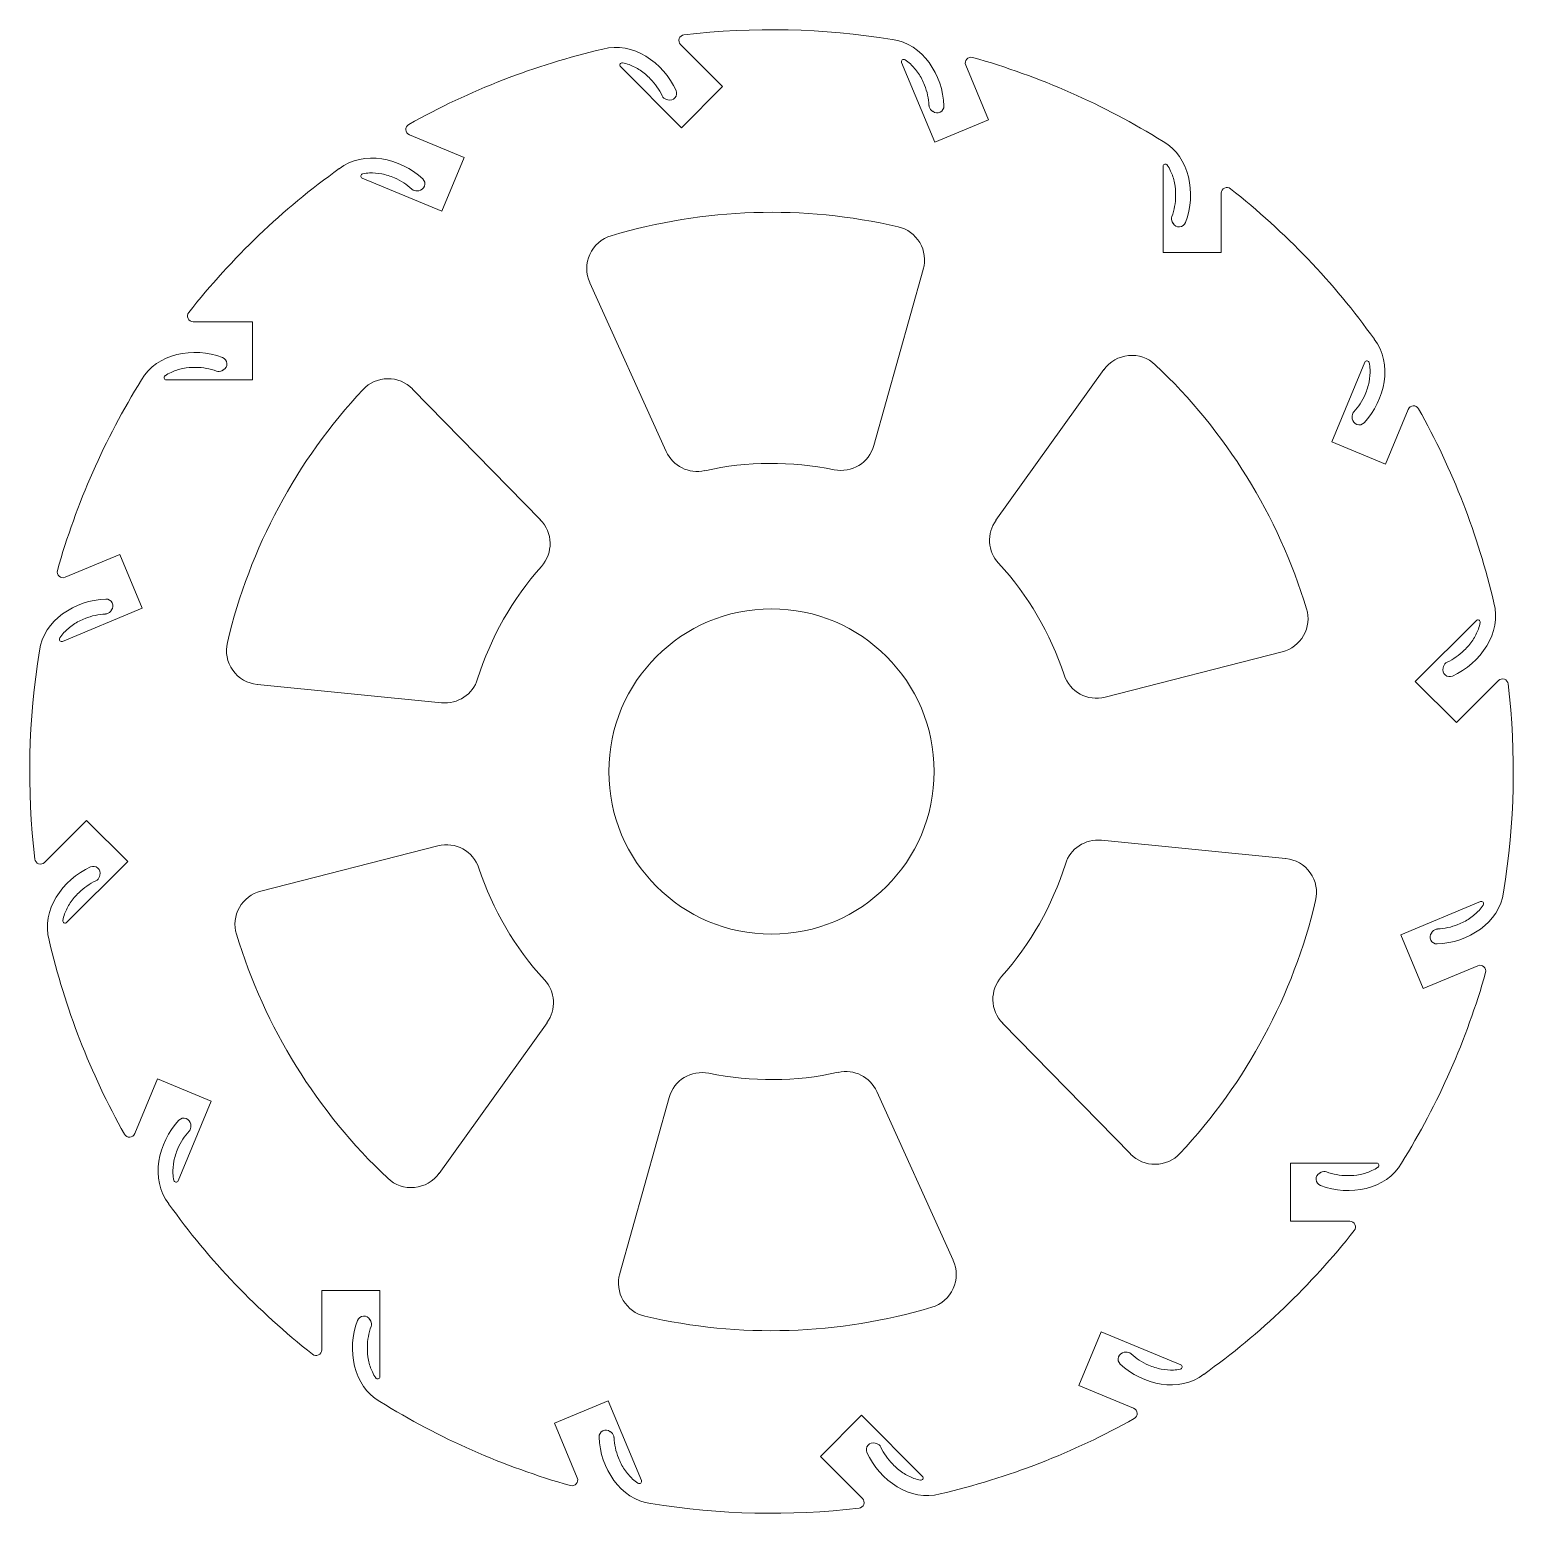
# Model space of a CAD drawing. Header units: millimetres. Extents: x -65 to 65, y -65 to 65.
import ezdxf

# ---------------------------------------------------------------- set-up
doc = ezdxf.new("R2010")
doc.units = ezdxf.units.MM

msp = doc.modelspace()

# ---------------------------------------------------------------- linework, layer by layer
at = {"color": 7, "linetype": 'Continuous', "lineweight": 15}
for p, q in [((-4.29, 60.02), (-7.96, 63.7)), ((-13.24, 61.76), (-7.89, 56.41)), ((11.4, 62.12), (14.3, 55.14)), ((19.01, 57.09), (17.02, 61.89)), ((-7.89, 56.41), (-4.29, 60.02)), ((-9.08, 58.84), (-9.21, 58.88)), ((14.13, 57.84), (14.02, 57.93)), ((14.3, 55.14), (19.01, 57.09)), ((-26.93, 53.81), (-31.73, 55.8)), ((-28.88, 49.1), (-26.93, 53.81)), ((34.31, 53.03), (34.31, 45.47)), ((-35.86, 51.99), (-28.88, 49.1)), ((-30.91, 50.89), (-31.04, 50.88)), ((39.41, 45.47), (39.41, 50.67)), ((35.19, 48.03), (35.12, 48.15)), ((34.31, 45.47), (39.41, 45.47)), ((13.3, 44), (8.98, 28.57)), ((-9.23, 28.05), (-15.93, 42.83)), ((-45.47, 39.41), (-50.67, 39.41)), ((-45.47, 34.31), (-45.47, 39.41)), ((-48.03, 35.19), (-48.15, 35.12)), ((19.67, 22.02), (29.13, 35.21)), ((51.99, 35.86), (49.1, 28.88)), ((-53.03, 34.31), (-45.47, 34.31)), ((-31.46, 33.51), (-20.25, 22.06)), ((53.81, 26.93), (55.8, 31.73)), ((50.89, 30.91), (50.88, 31.04)), ((49.1, 28.88), (53.81, 26.93)), ((-57.09, 19.01), (-61.89, 17.02)), ((-55.14, 14.3), (-57.09, 19.01)), ((-62.12, 11.4), (-55.14, 14.3)), ((-57.84, 14.13), (-57.93, 14.02)), ((61.76, 13.24), (56.41, 7.89)), ((44.75, 10.48), (29.23, 6.51)), ((58.84, 9.08), (58.88, 9.21)), ((56.41, 7.89), (60.02, 4.29)), ((60.02, 4.29), (63.7, 7.96)), ((-28.91, 6.03), (-45.05, 7.62)), ((-60.02, -4.29), (-63.7, -7.96)), ((-56.41, -7.89), (-60.02, -4.29)), ((28.91, -6.03), (45.05, -7.62)), ((-44.75, -10.48), (-29.23, -6.51)), ((-61.76, -13.24), (-56.41, -7.89)), ((-58.84, -9.08), (-58.88, -9.21)), ((62.12, -11.4), (55.14, -14.3)), ((55.14, -14.3), (57.09, -19.01)), ((57.84, -14.13), (57.93, -14.02)), ((57.09, -19.01), (61.89, -17.02)), ((-19.67, -22.02), (-29.13, -35.21)), ((31.46, -33.51), (20.25, -22.06)), ((-53.81, -26.93), (-55.8, -31.73)), ((-49.1, -28.88), (-53.81, -26.93)), ((-13.3, -44), (-8.98, -28.57)), ((9.23, -28.05), (15.93, -42.83)), ((-51.99, -35.86), (-49.1, -28.88)), ((-50.89, -30.91), (-50.88, -31.04)), ((53.03, -34.31), (45.47, -34.31)), ((45.47, -34.31), (45.47, -39.41)), ((48.03, -35.19), (48.15, -35.12)), ((45.47, -39.41), (50.67, -39.41)), ((-34.31, -45.47), (-39.41, -45.47)), ((-39.41, -45.47), (-39.41, -50.67)), ((-34.31, -53.03), (-34.31, -45.47)), ((-35.19, -48.03), (-35.12, -48.15)), ((28.88, -49.1), (26.93, -53.81)), ((35.86, -51.99), (28.88, -49.1)), ((30.91, -50.89), (31.04, -50.88)), ((26.93, -53.81), (31.73, -55.8)), ((-14.3, -55.14), (-19.01, -57.09)), ((-11.4, -62.12), (-14.3, -55.14)), ((-19.01, -57.09), (-17.02, -61.89)), ((7.89, -56.41), (4.29, -60.02)), ((13.24, -61.76), (7.89, -56.41)), ((-14.13, -57.84), (-14.02, -57.93)), ((9.08, -58.84), (9.21, -58.88)), ((4.29, -60.02), (7.96, -63.7))]:
    msp.add_line(p, q, dxfattribs=at)
msp.add_circle((0, 0), 14.25, dxfattribs=at)
for centre, radius, start, end in [((0, 0), 65, 80.6412, 96.7757), ((-7.61, 64.05), 0.5, 96.7757, 225), ((0, 0), 65, 103.1412, 119.2757), ((17.48, 62.09), 0.5, 74.2757, 202.5), ((0, 0), 65, 58.1412, 74.2757), ((-13.09, 61.9), 0.2, 79.6128, 225), ((11.59, 62.2), 0.2, 57.1128, 202.5), ((-9.04, 59.46), 0.6, 205.5628, 253.2674), ((-8.91, 59.42), 0.6, 253.2674, 24.651), ((14.4, 58.39), 0.6, 183.0628, 230.7674), ((14.51, 58.31), 0.6, 230.7674, 2.151), ((-31.54, 56.26), 0.5, 119.2757, 247.5), ((0, 0), 65, 125.6412, 141.7757), ((-35.78, 52.17), 0.2, 102.1128, 247.5), ((34.51, 53.03), 0.2, 34.6128, 180), ((-31.1, 51.47), 0.6, 228.0628, 275.7674), ((-30.97, 51.49), 0.6, 275.7674, 47.151), ((39.91, 50.67), 0.5, 51.7757, 180), ((0, 0), 65, 35.6412, 51.7757), ((0, 0), 49, 76.9237, 106.6678), ((35.65, 48.43), 0.6, 160.5628, 208.2674), ((35.72, 48.32), 0.6, 208.2674, 339.651), ((-13.19, 44.07), 3, 106.6678, 204.3633), ((10.41, 44.81), 3, 344.3633, 76.9237), ((-50.67, 39.91), 0.5, 141.7757, 270), ((31.57, 33.46), 3, 46.6678, 144.3633), ((-48.43, 35.65), 0.6, 250.5628, 298.2674), ((-48.32, 35.72), 0.6, 298.2674, 69.651), ((0, 0), 49, 16.9237, 46.6678), ((52.17, 35.78), 0.2, 12.1128, 157.5), ((0, 0), 65, 148.1412, 164.2757), ((-53.03, 34.51), 0.2, 124.6128, 270), ((-33.6, 31.42), 3, 44.3633, 136.9237), ((0, 0), 49, 136.9237, 166.6678), ((51.47, 31.1), 0.6, 138.0628, 185.7674), ((56.26, 31.54), 0.5, 29.2757, 157.5), ((0, 0), 65, 13.1412, 29.2757), ((51.49, 30.97), 0.6, 185.7674, 317.151), ((-6.5, 29.29), 3, 204.3633, 282.5147), ((6.09, 29.38), 3, 258.291, 344.3633), ((0, 0), 27, 78.291, 102.5147), ((-22.4, 19.96), 3, 318.291, 44.3633), ((22.11, 20.27), 3, 144.3633, 222.5147), ((0, 0), 27, 18.291, 42.5147), ((-62.09, 17.48), 0.5, 164.2757, 292.5), ((0, 0), 27, 138.291, 162.5147), ((-58.31, 14.51), 0.6, 320.7674, 92.151), ((-58.39, 14.4), 0.6, 273.0628, 320.7674), ((44.01, 13.39), 3, 284.3633, 16.9237), ((61.9, 13.09), 0.2, 349.6128, 135), ((0, 0), 65, 170.6412, 186.7757), ((-62.2, 11.59), 0.2, 147.1128, 292.5), ((-44.76, 10.61), 3, 166.6678, 264.3633), ((59.46, 9.04), 0.6, 115.5628, 163.2674), ((-28.61, 9.01), 3, 264.3633, 342.5147), ((28.48, 9.42), 3, 198.291, 284.3633), ((59.42, 8.91), 0.6, 163.2674, 294.651), ((64.05, 7.61), 0.5, 6.7757, 135), ((0, 0), 65, 350.6412, 6.7757), ((-28.48, -9.42), 3, 18.291, 104.3633), ((28.61, -9.01), 3, 84.3633, 162.5147), ((-64.05, -7.61), 0.5, 186.7757, 315), ((44.76, -10.61), 3, 346.6678, 84.3633), ((-59.42, -8.91), 0.6, 343.2674, 114.651), ((0, 0), 27, 198.291, 222.5147), ((0, 0), 27, 318.291, 342.5147), ((-59.46, -9.04), 0.6, 295.5628, 343.2674), ((-44.01, -13.39), 3, 104.3633, 196.9237), ((0, 0), 49, 316.9237, 346.6678), ((62.2, -11.59), 0.2, 327.1128, 112.5), ((-61.9, -13.09), 0.2, 169.6128, 315), ((0, 0), 49, 196.9237, 226.6678), ((58.31, -14.51), 0.6, 140.7674, 272.151), ((58.39, -14.4), 0.6, 93.0628, 140.7674), ((0, 0), 65, 193.1412, 209.2757), ((22.4, -19.96), 3, 138.291, 224.3633), ((0, 0), 65, 328.1412, 344.2757), ((62.09, -17.48), 0.5, 344.2757, 112.5), ((-22.11, -20.27), 3, 324.3633, 42.5147), ((-6.09, -29.38), 3, 78.291, 164.3633), ((0, 0), 27, 258.291, 282.5147), ((6.5, -29.29), 3, 24.3633, 102.5147), ((-51.49, -30.97), 0.6, 5.7674, 137.151), ((-51.47, -31.1), 0.6, 318.0628, 5.7674), ((-56.26, -31.54), 0.5, 209.2757, 337.5), ((33.6, -31.42), 3, 224.3633, 316.9237), ((48.43, -35.65), 0.6, 70.5628, 118.2674), ((53.03, -34.51), 0.2, 304.6128, 90), ((-52.17, -35.78), 0.2, 192.1128, 337.5), ((-31.57, -33.46), 3, 226.6678, 324.3633), ((48.32, -35.72), 0.6, 118.2674, 249.651), ((0, 0), 65, 215.6412, 231.7757), ((0, 0), 65, 305.6412, 321.7757), ((50.67, -39.91), 0.5, 321.7757, 90), ((13.19, -44.07), 3, 286.6678, 24.3633), ((-10.41, -44.81), 3, 164.3633, 256.9237), ((-35.72, -48.32), 0.6, 28.2674, 159.651), ((0, 0), 49, 256.9237, 286.6678), ((-35.65, -48.43), 0.6, 340.5628, 28.2674), ((-39.91, -50.67), 0.5, 231.7757, 0), ((30.97, -51.49), 0.6, 95.7674, 227.151), ((31.1, -51.47), 0.6, 48.0628, 95.7674), ((35.78, -52.17), 0.2, 282.1128, 67.5), ((-34.51, -53.03), 0.2, 214.6128, 360), ((0, 0), 65, 238.1412, 254.2757), ((31.54, -56.26), 0.5, 299.2757, 67.5), ((0, 0), 65, 283.1412, 299.2757), ((-14.51, -58.31), 0.6, 50.7674, 182.151), ((-14.4, -58.39), 0.6, 3.0628, 50.7674), ((8.91, -59.42), 0.6, 73.2674, 204.651), ((9.04, -59.46), 0.6, 25.5628, 73.2674), ((-17.48, -62.09), 0.5, 254.2757, 22.5), ((-11.59, -62.2), 0.2, 237.1128, 22.5), ((13.09, -61.9), 0.2, 259.6128, 45), ((7.61, -64.05), 0.5, 276.7757, 45), ((0, 0), 65, 260.6412, 276.7757)]:
    msp.add_arc(centre, radius, start, end, dxfattribs=at)
for points in [[(-14.78, 63.3), (-12.16, 64.01), (-9.49, 62.12), (-8.36, 59.67)], [(10.57, 64.13), (13.26, 63.79), (15.01, 61.02), (15.11, 58.33)], [(34.31, 55.21), (36.66, 53.86), (37.22, 50.63), (36.28, 48.11)], [(-37.88, 52.82), (-35.73, 54.48), (-32.54, 53.76), (-30.56, 51.93)], [(52.82, 37.88), (54.48, 35.73), (53.76, 32.54), (51.93, 30.56)], [(-55.21, 34.31), (-53.86, 36.66), (-50.63, 37.22), (-48.11, 36.28)], [(-64.13, 10.57), (-63.79, 13.26), (-61.02, 15.01), (-58.33, 15.11)], [(63.3, 14.78), (64.01, 12.16), (62.12, 9.49), (59.67, 8.36)], [(-63.3, -14.78), (-64.01, -12.16), (-62.12, -9.49), (-59.67, -8.36)], [(64.13, -10.57), (63.79, -13.26), (61.02, -15.01), (58.33, -15.11)], [(-52.82, -37.88), (-54.48, -35.73), (-53.76, -32.54), (-51.93, -30.56)], [(55.21, -34.31), (53.86, -36.66), (50.63, -37.22), (48.11, -36.28)], [(-34.31, -55.21), (-36.66, -53.86), (-37.22, -50.63), (-36.28, -48.11)], [(37.88, -52.82), (35.73, -54.48), (32.54, -53.76), (30.56, -51.93)], [(-10.57, -64.13), (-13.26, -63.79), (-15.01, -61.02), (-15.11, -58.33)], [(14.78, -63.3), (12.16, -64.01), (9.49, -62.12), (8.36, -59.67)]]:
    msp.add_open_spline(points, degree=3, dxfattribs=at)
for points in [[(-13.06, 62.09), (-12.86, 62.06), (-12.67, 62.01), (-12.15, 61.82), (-11.82, 61.65), (-11.19, 61.23), (-10.9, 60.98), (-10.2, 60.26), (-9.84, 59.74), (-9.58, 59.2)], [(11.7, 62.36), (11.86, 62.26), (12.02, 62.13), (12.43, 61.76), (12.67, 61.48), (13.09, 60.86), (13.27, 60.51), (13.64, 59.57), (13.77, 58.96), (13.8, 58.36)], [(-35.83, 52.37), (-35.63, 52.41), (-35.43, 52.44), (-34.88, 52.46), (-34.51, 52.43), (-33.78, 52.29), (-33.4, 52.17), (-32.48, 51.77), (-31.95, 51.43), (-31.51, 51.03)], [(34.67, 53.14), (34.79, 52.98), (34.89, 52.8), (35.12, 52.3), (35.24, 51.95), (35.38, 51.21), (35.42, 50.82), (35.4, 49.82), (35.29, 49.2), (35.09, 48.63)], [(-53.14, 34.67), (-52.98, 34.79), (-52.8, 34.89), (-52.3, 35.12), (-51.95, 35.24), (-51.21, 35.38), (-50.82, 35.42), (-49.82, 35.4), (-49.2, 35.29), (-48.63, 35.09)], [(52.37, 35.83), (52.41, 35.63), (52.44, 35.43), (52.46, 34.88), (52.43, 34.51), (52.29, 33.78), (52.17, 33.4), (51.77, 32.48), (51.43, 31.95), (51.03, 31.51)], [(-62.36, 11.7), (-62.26, 11.86), (-62.13, 12.02), (-61.76, 12.43), (-61.48, 12.67), (-60.86, 13.09), (-60.51, 13.27), (-59.57, 13.64), (-58.96, 13.77), (-58.36, 13.8)], [(62.09, 13.06), (62.06, 12.86), (62.01, 12.67), (61.82, 12.15), (61.65, 11.82), (61.23, 11.19), (60.98, 10.9), (60.26, 10.2), (59.74, 9.84), (59.2, 9.58)], [(-62.09, -13.06), (-62.06, -12.86), (-62.01, -12.67), (-61.82, -12.15), (-61.65, -11.82), (-61.23, -11.19), (-60.98, -10.9), (-60.26, -10.2), (-59.74, -9.84), (-59.2, -9.58)], [(62.36, -11.7), (62.26, -11.86), (62.13, -12.02), (61.76, -12.43), (61.48, -12.67), (60.86, -13.09), (60.51, -13.27), (59.57, -13.64), (58.96, -13.77), (58.36, -13.8)], [(-52.37, -35.83), (-52.41, -35.63), (-52.44, -35.43), (-52.46, -34.88), (-52.43, -34.51), (-52.29, -33.78), (-52.17, -33.4), (-51.77, -32.48), (-51.43, -31.95), (-51.03, -31.51)], [(53.14, -34.67), (52.98, -34.79), (52.8, -34.89), (52.3, -35.12), (51.95, -35.24), (51.21, -35.38), (50.82, -35.42), (49.82, -35.4), (49.2, -35.29), (48.63, -35.09)], [(-34.67, -53.14), (-34.79, -52.98), (-34.89, -52.8), (-35.12, -52.3), (-35.24, -51.95), (-35.38, -51.21), (-35.42, -50.82), (-35.4, -49.82), (-35.29, -49.2), (-35.09, -48.63)], [(35.83, -52.37), (35.63, -52.41), (35.43, -52.44), (34.88, -52.46), (34.51, -52.43), (33.78, -52.29), (33.4, -52.17), (32.48, -51.77), (31.95, -51.43), (31.51, -51.03)], [(-11.7, -62.36), (-11.86, -62.26), (-12.02, -62.13), (-12.43, -61.76), (-12.67, -61.48), (-13.09, -60.86), (-13.27, -60.51), (-13.64, -59.57), (-13.77, -58.96), (-13.8, -58.36)], [(13.06, -62.09), (12.86, -62.06), (12.67, -62.01), (12.15, -61.82), (11.82, -61.65), (11.19, -61.23), (10.9, -60.98), (10.2, -60.26), (9.84, -59.74), (9.58, -59.2)]]:
    msp.add_open_spline(points, degree=3, knots=[0.1762974, 0.1762974, 0.1762974, 0.1762974, 0.25, 0.25, 0.375, 0.375, 0.5, 0.5, 0.6941466, 0.6941466, 0.6941466, 0.6941466], dxfattribs=at)

doc.saveas('drawing.dxf')
